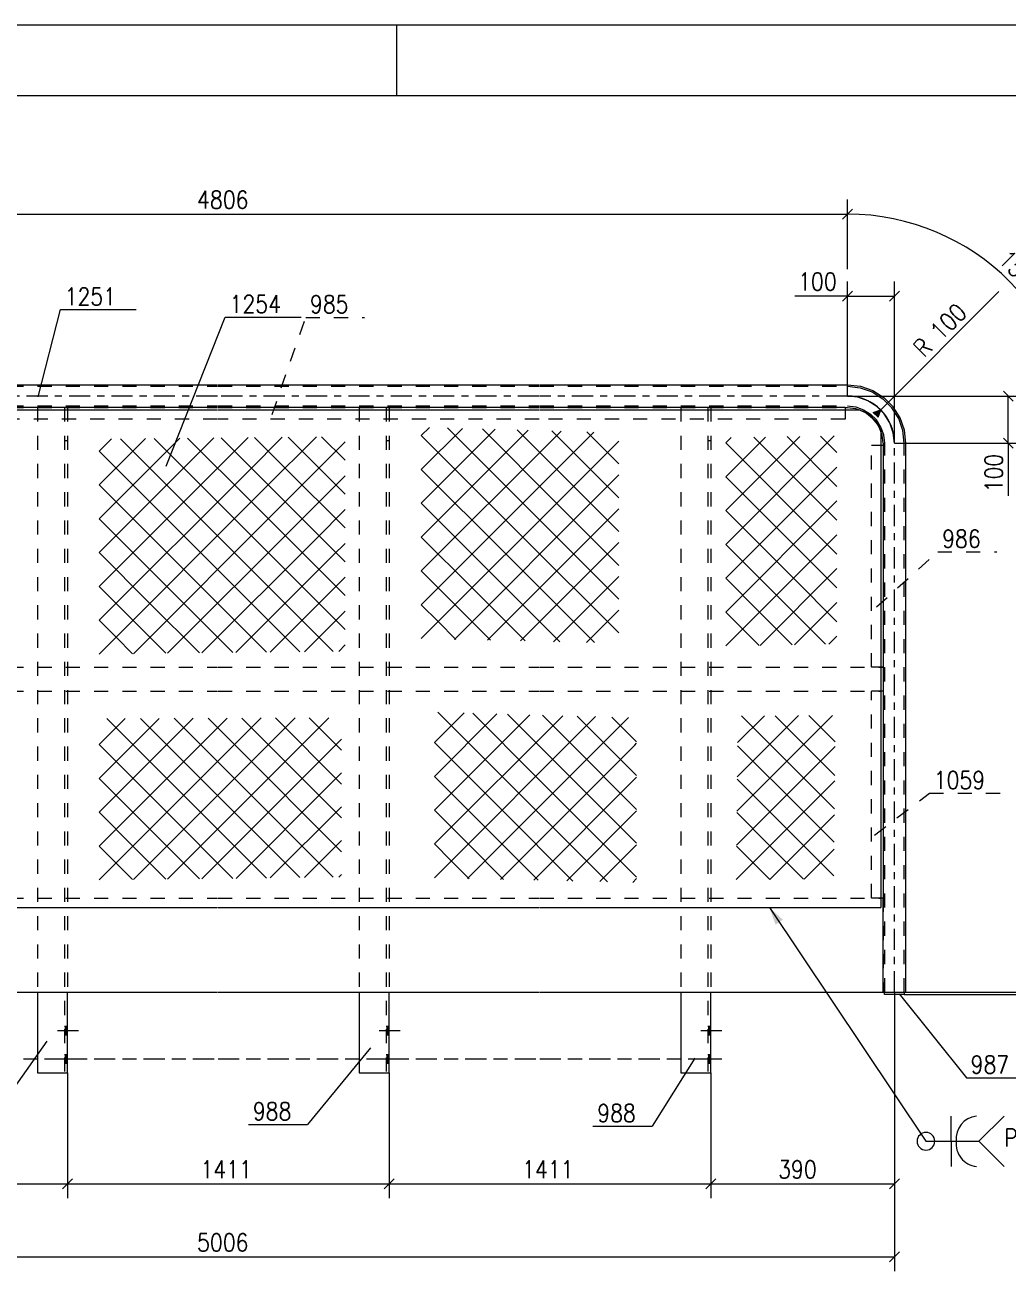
# Model space of a CAD drawing. Header units: millimetres. Extents: x 5 to 846, y 5 to 599.
# Drawn here: x 162.4 to 301.6, y 422.6 to 599 of the extents above; entities that cross this region are included whole.
import ezdxf

# ---------------------------------------------------------------- set-up
doc = ezdxf.new("R2010")
doc.units = ezdxf.units.MM
for name, pattern in [('XKITLINE00', [0]), ('XKITLINE02', [4, 2, -2]), ('XKITLINE03', [6, 3, -1, 1, -1]), ('XKITLINE06', [7, 3, -1, 2, -1])]:
    doc.linetypes.add(name, pattern=pattern)
for name, color, linetype, lineweight in [('Cota', 4, 'Continuous', 0), ('Marca da peça', 2, 'Continuous', 0), ('Objeto gráfico', 3, 'Continuous', 0), ('Outro tipo de objeto', 7, 'Continuous', 0), ('Parafuso', 3, 'Continuous', 0), ('Peça', 2, 'Continuous', 0), ('Solda', 1, 'Continuous', 0)]:
    doc.layers.add(name, color=color, linetype=linetype, lineweight=lineweight)
doc.styles.add('ROMANS', font='ROMANS__.TTF')
doc.styles.add('SIMPLEX', font='SIMPLEX_.TTF')

# ---------------------------------------------------------------- blocks, each defined once
blk = doc.blocks.new('*A1')
at = {"layer": 'Peça', "color": 7, "linetype": 'XKITLINE02', "lineweight": 0}
for p, q in [((209.73, 544.85), (213.96, 544.85)), ((209.73, 544.85), (209.73, 462.07)), ((213.54, 544.85), (213.54, 450.65)), ((213.96, 544.85), (213.96, 462.07)), ((213.54, 540.18), (213.96, 540.18))]:
    blk.add_line(p, q, dxfattribs=at)
at = {"layer": 'Peça', "color": 4, "linetype": 'XKITLINE00', "lineweight": 0}
for p, q in [((209.73, 462.07), (209.73, 450.65)), ((213.96, 450.65), (213.96, 462.07)), ((209.73, 450.65), (213.96, 450.65))]:
    blk.add_line(p, q, dxfattribs=at)
blk = doc.blocks.new('*A2')
at = {"layer": 'Peça', "color": 7, "linetype": 'XKITLINE02', "lineweight": 0}
for p, q in [((164.18, 544.85), (168.42, 544.85)), ((164.18, 544.85), (164.18, 462.07)), ((167.99, 544.85), (167.99, 450.65)), ((168.42, 544.85), (168.42, 462.07)), ((167.99, 540.18), (168.42, 540.18))]:
    blk.add_line(p, q, dxfattribs=at)
at = {"layer": 'Peça', "color": 4, "linetype": 'XKITLINE00', "lineweight": 0}
for p, q in [((164.18, 462.07), (164.18, 450.65)), ((168.42, 450.65), (168.42, 462.07)), ((164.18, 450.65), (168.42, 450.65))]:
    blk.add_line(p, q, dxfattribs=at)
blk = doc.blocks.new('*A4')
at = {"layer": 'Peça', "color": 4, "linetype": 'XKITLINE00', "lineweight": 0}
for p, q in [((98.81, 546.26), (100.38, 547.25)), ((100.38, 547.25), (102.13, 547.86)), ((102.13, 547.86), (103.97, 548.07)), ((103.97, 548.07), (144.08, 548.07)), ((144.18, 548.07), (189.63, 548.07)), ((189.73, 548.07), (235.18, 548.07)), ((235.28, 548.07), (278.84, 548.07)), ((278.84, 548.07), (280.68, 547.86)), ((280.68, 547.86), (282.43, 547.25)), ((282.43, 547.25), (284, 546.26)), ((97.5, 544.95), (98.81, 546.26)), ((284, 546.26), (285.31, 544.95)), ((95.9, 541.63), (96.51, 543.38)), ((96.51, 543.38), (97.5, 544.95)), ((100.02, 542.95), (100.82, 543.75)), ((100.82, 543.75), (101.78, 544.35)), ((101.78, 544.35), (102.84, 544.72)), ((102.84, 544.72), (103.97, 544.85)), ((103.97, 544.85), (104.3, 544.85)), ((278.51, 544.85), (278.84, 544.85)), ((278.84, 544.85), (279.97, 544.72)), ((279.97, 544.72), (281.04, 544.35)), ((281.04, 544.35), (282, 543.75)), ((282, 543.75), (282.8, 542.95)), ((286.3, 543.38), (285.31, 544.95)), ((286.91, 541.63), (286.3, 543.38)), ((95.69, 539.79), (95.9, 541.63)), ((99.04, 540.92), (99.41, 541.99)), ((99.41, 541.99), (100.02, 542.95)), ((283.4, 541.99), (282.8, 542.95)), ((283.77, 540.92), (283.4, 541.99)), ((287.12, 539.79), (286.91, 541.63)), ((95.69, 462.07), (95.69, 539.79)), ((98.91, 539.79), (99.04, 540.92)), ((98.91, 539.79), (98.91, 539.46)), ((283.9, 539.79), (283.77, 540.92)), ((283.9, 539.79), (283.9, 539.46)), ((287.12, 462.07), (287.12, 539.79)), ((95.69, 462.07), (98.91, 462.07)), ((283.9, 462.07), (287.12, 462.07))]:
    blk.add_line(p, q, dxfattribs=at)
at = {"layer": 'Peça', "color": 7, "linetype": 'XKITLINE02', "lineweight": 0}
for p, q in [((98.94, 546.09), (100.47, 547.05)), ((100.47, 547.05), (102.18, 547.65)), ((102.18, 547.65), (103.97, 547.85)), ((103.97, 547.85), (144.08, 547.85)), ((144.18, 547.85), (189.63, 547.85)), ((189.73, 547.85), (235.18, 547.85)), ((235.28, 547.85), (278.84, 547.85)), ((278.84, 547.85), (280.64, 547.65)), ((280.64, 547.65), (282.34, 547.05)), ((282.34, 547.05), (283.87, 546.09)), ((97.67, 544.82), (98.94, 546.09)), ((283.87, 546.09), (285.14, 544.82)), ((96.71, 543.29), (97.67, 544.82)), ((99.85, 543.08), (100.68, 543.92)), ((100.68, 543.92), (101.68, 544.54)), ((101.68, 544.54), (102.8, 544.93)), ((102.8, 544.93), (103.97, 545.07)), ((103.97, 545.07), (144.08, 545.07)), ((104.3, 544.85), (144.08, 544.85)), ((144.18, 545.07), (189.63, 545.07)), ((144.18, 544.85), (189.63, 544.85)), ((189.73, 545.07), (235.18, 545.07)), ((189.73, 544.85), (235.18, 544.85)), ((235.28, 545.07), (278.84, 545.07)), ((235.28, 544.85), (278.51, 544.85)), ((278.84, 545.07), (280.02, 544.93)), ((280.02, 544.93), (281.13, 544.54)), ((281.13, 544.54), (282.13, 543.92)), ((282.13, 543.92), (282.97, 543.08)), ((286.1, 543.29), (285.14, 544.82)), ((95.91, 539.79), (96.11, 541.59)), ((96.11, 541.59), (96.71, 543.29)), ((98.83, 540.97), (99.22, 542.08)), ((99.22, 542.08), (99.85, 543.08)), ((283.59, 542.08), (282.97, 543.08)), ((283.98, 540.97), (283.59, 542.08)), ((286.7, 541.59), (286.1, 543.29)), ((286.9, 539.79), (286.7, 541.59)), ((95.91, 462.07), (95.91, 539.79)), ((98.7, 539.79), (98.83, 540.97)), ((98.7, 462.07), (98.7, 539.79)), ((284.12, 539.79), (283.98, 540.97)), ((284.12, 462.07), (284.12, 539.79)), ((286.9, 462.07), (286.9, 539.79)), ((98.91, 539.46), (98.91, 462.07)), ((283.9, 539.46), (283.9, 462.07))]:
    blk.add_line(p, q, dxfattribs=at)
at = {"layer": 'Peça', "color": 7, "linetype": 'XKITLINE03', "lineweight": 0}
for p, q in [((101.08, 545.8), (99.81, 545)), ((102.49, 546.29), (101.08, 545.8)), ((103.97, 546.46), (102.49, 546.29)), ((144.08, 546.46), (103.97, 546.46)), ((189.63, 546.46), (144.18, 546.46)), ((235.18, 546.46), (189.73, 546.46)), ((278.84, 546.46), (235.28, 546.46)), ((280.33, 546.29), (278.84, 546.46)), ((281.74, 545.8), (280.33, 546.29)), ((283, 545), (281.74, 545.8)), ((98.76, 543.95), (97.96, 542.68)), ((99.81, 545), (98.76, 543.95)), ((284.05, 543.95), (283, 545)), ((284.85, 542.68), (284.05, 543.95)), ((97.96, 542.68), (97.47, 541.28)), ((285.34, 541.28), (284.85, 542.68)), ((97.47, 541.28), (97.3, 539.79)), ((97.3, 539.79), (97.3, 462.07)), ((285.51, 539.79), (285.34, 541.28)), ((285.51, 462.07), (285.51, 539.79))]:
    blk.add_line(p, q, dxfattribs=at)
blk = doc.blocks.new('*A5')
at = {"layer": 'Peça', "color": 4, "linetype": 'XKITLINE00', "lineweight": 0}
for p, q in [((144.08, 544.85), (104.3, 544.85)), ((104.3, 544.85), (104.3, 544.52)), ((189.63, 544.85), (144.18, 544.85)), ((235.18, 544.85), (189.73, 544.85)), ((278.51, 544.85), (235.28, 544.85)), ((278.51, 544.85), (278.51, 544.52))]:
    blk.add_line(p, q, dxfattribs=at)
at = {"layer": 'Peça', "color": 7, "linetype": 'XKITLINE02', "lineweight": 0}
for p, q in [((104.3, 544.52), (104.3, 543.18)), ((278.51, 544.52), (278.51, 543.18)), ((144.08, 543.18), (104.3, 543.18)), ((189.63, 543.18), (144.18, 543.18)), ((235.18, 543.18), (189.73, 543.18)), ((278.51, 543.18), (235.28, 543.18))]:
    blk.add_line(p, q, dxfattribs=at)
blk = doc.blocks.new('*A6')
at = {"layer": 'Peça', "color": 4, "linetype": 'XKITLINE00', "lineweight": 0}
for p, q in [((98.91, 508.07), (99.25, 508.07)), ((98.91, 508.07), (98.91, 504.67)), ((283.57, 508.07), (283.9, 508.07)), ((283.9, 508.07), (283.9, 504.67)), ((98.91, 504.67), (99.25, 504.67)), ((283.9, 504.67), (283.57, 504.67))]:
    blk.add_line(p, q, dxfattribs=at)
at = {"layer": 'Peça', "color": 7, "linetype": 'XKITLINE02', "lineweight": 0}
for p, q in [((99.25, 508.07), (144.08, 508.07)), ((144.18, 508.07), (189.63, 508.07)), ((189.73, 508.07), (235.18, 508.07)), ((235.28, 508.07), (283.57, 508.07)), ((99.25, 504.67), (144.08, 504.67)), ((144.18, 504.67), (189.63, 504.67)), ((189.73, 504.67), (235.18, 504.67)), ((235.28, 504.67), (283.57, 504.67))]:
    blk.add_line(p, q, dxfattribs=at)
blk = doc.blocks.new('*A7')
at = {"layer": 'Peça', "color": 4, "linetype": 'XKITLINE00', "lineweight": 0}
for p, q in [((99.25, 541.51), (100.42, 543.35)), ((100.42, 543.35), (102.25, 544.52)), ((102.25, 544.52), (144.08, 544.52)), ((144.18, 544.52), (189.63, 544.52)), ((189.73, 544.52), (235.18, 544.52)), ((235.28, 544.52), (280.56, 544.52)), ((280.56, 544.52), (281.54, 544.03)), ((282.4, 543.35), (281.54, 544.03)), ((283.08, 542.49), (282.4, 543.35)), ((283.08, 542.49), (283.57, 541.51)), ((99.25, 541.51), (99.25, 474.07)), ((283.57, 541.51), (283.57, 474.07)), ((99.25, 474.07), (144.08, 474.07)), ((144.18, 474.07), (189.63, 474.07)), ((189.73, 474.07), (235.18, 474.07)), ((235.28, 474.07), (283.57, 474.07))]:
    blk.add_line(p, q, dxfattribs=at)
at = {"layer": 'Peça', "color": 7, "linetype": 'XKITLINE02', "lineweight": 0}
for p, q in [((281.54, 544.03), (282.4, 543.35)), ((282.4, 543.35), (283.08, 542.49))]:
    blk.add_line(p, q, dxfattribs=at)
blk = doc.blocks.new('*A8')
at = {"layer": 'Peça', "color": 4, "linetype": 'XKITLINE00', "lineweight": 0}
for p, q in [((98.91, 475.4), (99.25, 475.4)), ((98.91, 475.4), (98.91, 462.07)), ((283.9, 475.4), (283.57, 475.4)), ((283.9, 462.07), (283.9, 475.4)), ((98.91, 462.07), (144.08, 462.07)), ((144.18, 462.07), (189.63, 462.07)), ((189.73, 462.07), (235.18, 462.07)), ((235.28, 462.07), (283.9, 462.07))]:
    blk.add_line(p, q, dxfattribs=at)
at = {"layer": 'Peça', "color": 7, "linetype": 'XKITLINE02', "lineweight": 0}
for p, q in [((99.25, 475.4), (144.08, 475.4)), ((144.18, 475.4), (189.63, 475.4)), ((189.73, 475.4), (235.18, 475.4)), ((235.28, 475.4), (283.57, 475.4))]:
    blk.add_line(p, q, dxfattribs=at)
blk = doc.blocks.new('*A12')
at = {"layer": 'Peça', "color": 7, "linetype": 'XKITLINE02', "lineweight": 0}
for p, q in [((282.23, 508.07), (282.23, 539.46)), ((283.57, 539.46), (282.23, 539.46)), ((283.57, 508.07), (282.23, 508.07))]:
    blk.add_line(p, q, dxfattribs=at)
at = {"layer": 'Peça', "color": 4, "linetype": 'XKITLINE00', "lineweight": 0}
for p, q in [((283.9, 539.46), (283.57, 539.46)), ((283.9, 539.46), (283.9, 508.07)), ((283.9, 508.07), (283.57, 508.07))]:
    blk.add_line(p, q, dxfattribs=at)
blk = doc.blocks.new('*A13')
at = {"layer": 'Parafuso'}
for points in [[(259.51, 456.05), (259.09, 456.05), (259.09, 457.25), (259.51, 457.25)], [(259.51, 452.05), (259.09, 452.05), (259.09, 453.25), (259.51, 453.25)]]:
    blk.add_hatch(color=7, dxfattribs=at).paths.add_polyline_path(points, flags=17)
at = {"layer": 'Parafuso', "color": 7, "linetype": 'XKITLINE00', "lineweight": 0}
for p, q in [((259.09, 457.25), (259.51, 457.25)), ((258.08, 456.65), (261.05, 456.65)), ((259.09, 456.05), (259.51, 456.05)), ((258.08, 452.65), (261.05, 452.65)), ((259.09, 453.25), (259.51, 453.25)), ((259.09, 452.05), (259.51, 452.05))]:
    blk.add_line(p, q, dxfattribs=at)
blk = doc.blocks.new('*A14')
at = {"layer": 'Peça', "color": 4, "linetype": 'XKITLINE00', "lineweight": 0}
for p, q in [((284.11, 461.75), (284.11, 462.07)), ((286.86, 461.75), (284.11, 461.75)), ((285.51, 462.07), (285.51, 461.75)), ((286.91, 461.75), (286.86, 461.75)), ((286.91, 461.75), (286.91, 462.07))]:
    blk.add_line(p, q, dxfattribs=at)
at = {"layer": 'Peça', "color": 7, "linetype": 'XKITLINE02', "lineweight": 0}
for p, q in [((284.11, 462.07), (286.91, 462.07)), ((286.86, 461.75), (286.91, 461.75))]:
    blk.add_line(p, q, dxfattribs=at)
blk = doc.blocks.new('*A15')
at = {"layer": 'Peça', "color": 7, "linetype": 'XKITLINE02', "lineweight": 0}
for p, q in [((282.23, 475.4), (282.23, 504.67)), ((283.57, 504.67), (282.23, 504.67)), ((283.57, 475.4), (282.23, 475.4))]:
    blk.add_line(p, q, dxfattribs=at)
at = {"layer": 'Peça', "color": 4, "linetype": 'XKITLINE00', "lineweight": 0}
for p, q in [((283.9, 504.67), (283.57, 504.67)), ((283.9, 504.67), (283.9, 475.4)), ((283.9, 475.4), (283.57, 475.4))]:
    blk.add_line(p, q, dxfattribs=at)
blk = doc.blocks.new('*A16')
at = {"layer": 'Peça', "color": 7, "linetype": 'XKITLINE02', "lineweight": 0}
for p, q in [((255.28, 544.85), (259.51, 544.85)), ((255.28, 544.85), (255.28, 462.07)), ((259.09, 544.85), (259.09, 450.65)), ((259.51, 544.85), (259.51, 462.07)), ((259.09, 540.18), (259.51, 540.18))]:
    blk.add_line(p, q, dxfattribs=at)
at = {"layer": 'Peça', "color": 4, "linetype": 'XKITLINE00', "lineweight": 0}
for p, q in [((255.28, 462.07), (255.28, 450.65)), ((259.51, 450.65), (259.51, 462.07)), ((255.28, 450.65), (259.51, 450.65))]:
    blk.add_line(p, q, dxfattribs=at)
blk = doc.blocks.new('*A17')
at = {"layer": 'Parafuso'}
for points in [[(213.96, 456.05), (213.54, 456.05), (213.54, 457.25), (213.96, 457.25)], [(213.96, 452.05), (213.54, 452.05), (213.54, 453.25), (213.96, 453.25)]]:
    blk.add_hatch(color=7, dxfattribs=at).paths.add_polyline_path(points, flags=17)
at = {"layer": 'Parafuso', "color": 7, "linetype": 'XKITLINE00', "lineweight": 0}
for p, q in [((213.54, 457.25), (213.96, 457.25)), ((212.54, 456.65), (215.5, 456.65)), ((213.54, 456.05), (213.96, 456.05)), ((212.54, 452.65), (215.5, 452.65)), ((213.54, 453.25), (213.96, 453.25)), ((213.54, 452.05), (213.96, 452.05))]:
    blk.add_line(p, q, dxfattribs=at)
blk = doc.blocks.new('*A18')
at = {"layer": 'Parafuso'}
for points in [[(168.42, 456.05), (167.99, 456.05), (167.99, 457.25), (168.42, 457.25)], [(168.42, 452.05), (167.99, 452.05), (167.99, 453.25), (168.42, 453.25)]]:
    blk.add_hatch(color=7, dxfattribs=at).paths.add_polyline_path(points, flags=17)
at = {"layer": 'Parafuso', "color": 7, "linetype": 'XKITLINE00', "lineweight": 0}
for p, q in [((167.99, 457.25), (168.42, 457.25)), ((166.99, 456.65), (169.95, 456.65)), ((167.99, 456.05), (168.42, 456.05)), ((166.99, 452.65), (169.95, 452.65)), ((167.99, 453.25), (168.42, 453.25)), ((167.99, 452.05), (168.42, 452.05))]:
    blk.add_line(p, q, dxfattribs=at)
blk = doc.blocks.new('*A98')
at = {"layer": 'Objeto gráfico', "color": 2, "linetype": 'XKITLINE00', "lineweight": 0}
for p, q in [((261.62, 525.47), (276.98, 540.83)), ((261.62, 530.26), (272.11, 540.75)), ((261.62, 535.05), (267.24, 540.67)), ((261.62, 539.84), (262.37, 540.59)), ((275.99, 525.47), (261.62, 539.84)), ((277.36, 528.89), (265.6, 540.65)), ((277.36, 533.68), (270.31, 540.72)), ((277.36, 538.47), (275.02, 540.8)), ((261.62, 520.68), (277.36, 536.42)), ((273.59, 523.08), (261.62, 535.05)), ((261.62, 515.89), (277.36, 531.63)), ((271.2, 520.68), (261.62, 530.26)), ((261.62, 511.1), (277.36, 526.84)), ((268.8, 518.29), (261.62, 525.47)), ((277.36, 524.1), (275.99, 525.47)), ((277.36, 519.31), (273.59, 523.08)), ((266.41, 515.89), (261.62, 520.68)), ((266.49, 511.18), (277.36, 522.05)), ((277.36, 514.52), (271.2, 520.68)), ((275.75, 511.33), (268.8, 518.29)), ((271.36, 511.26), (277.36, 517.26)), ((264.01, 513.5), (261.62, 515.89)), ((271.04, 511.26), (266.41, 515.89)), ((266.33, 511.18), (264.01, 513.5)), ((276.23, 511.34), (277.36, 512.47))]:
    blk.add_line(p, q, dxfattribs=at)
blk = doc.blocks.new('*A99')
at = {"layer": 'Objeto gráfico', "color": 2, "linetype": 'XKITLINE00', "lineweight": 0}
for p, q in [((218.51, 540.88), (219.66, 542.02)), ((218.51, 536.09), (224.32, 541.89)), ((218.51, 531.3), (228.98, 541.76)), ((218.51, 526.51), (233.64, 541.63)), ((235.28, 528.9), (222.23, 541.95)), ((237.67, 531.3), (227.16, 541.81)), ((240.07, 533.69), (232.09, 541.67)), ((232.88, 526.51), (218.51, 540.88)), ((218.51, 521.72), (237.3, 540.5)), ((242.46, 536.09), (237.01, 541.54)), ((237.3, 540.5), (238.3, 541.5)), ((239.69, 538.11), (242.96, 541.37)), ((244.86, 538.48), (241.94, 541.4)), ((242.08, 535.71), (246.47, 540.09)), ((218.51, 516.93), (239.69, 538.11)), ((246.47, 536.87), (244.86, 538.48)), ((230.49, 524.11), (218.51, 536.09)), ((218.51, 512.14), (242.08, 535.71)), ((246.47, 532.08), (242.46, 536.09)), ((244.48, 533.32), (246.47, 535.3)), ((223.19, 512.03), (244.48, 533.32)), ((246.47, 527.29), (240.07, 533.69)), ((228.09, 521.72), (218.51, 531.3)), ((246.47, 522.5), (237.67, 531.3)), ((227.87, 511.92), (246.47, 530.51)), ((246.47, 517.71), (235.28, 528.9)), ((225.7, 519.32), (218.51, 526.51)), ((232.55, 511.81), (246.47, 525.72)), ((246.47, 512.93), (232.88, 526.51)), ((243.04, 511.57), (230.49, 524.11)), ((223.3, 516.93), (218.51, 521.72)), ((238.13, 511.68), (228.09, 521.72)), ((237.23, 511.7), (246.47, 520.93)), ((233.23, 511.8), (225.7, 519.32)), ((220.91, 514.54), (218.51, 516.93)), ((228.32, 511.91), (223.3, 516.93)), ((241.91, 511.59), (246.47, 516.15)), ((223.42, 512.03), (220.91, 514.54))]:
    blk.add_line(p, q, dxfattribs=at)
blk = doc.blocks.new('*A100')
at = {"layer": 'Objeto gráfico', "color": 2, "linetype": 'XKITLINE00', "lineweight": 0}
for p, q in [((172.89, 524.31), (189.14, 540.56)), ((172.89, 529.1), (184.31, 540.51)), ((172.89, 533.89), (179.47, 540.46)), ((172.89, 538.68), (174.63, 540.42)), ((189.66, 526.7), (175.93, 540.43)), ((192.05, 529.1), (180.67, 540.48)), ((194.45, 531.49), (185.41, 540.52)), ((196.84, 533.89), (190.16, 540.57)), ((191.67, 538.3), (193.98, 540.6)), ((194.07, 535.9), (198.82, 540.65)), ((199.23, 536.28), (194.9, 540.61)), ((196.46, 533.51), (203.65, 540.7)), ((198.86, 531.11), (207.71, 539.97)), ((201.63, 538.68), (199.65, 540.66)), ((207.71, 537.38), (204.39, 540.7)), ((187.26, 524.31), (172.89, 538.68)), ((172.89, 519.52), (191.67, 538.3)), ((207.71, 532.59), (201.63, 538.68)), ((207.71, 527.8), (199.23, 536.28)), ((172.89, 514.73), (194.07, 535.9)), ((201.25, 528.72), (207.71, 535.18)), ((184.87, 521.91), (172.89, 533.89)), ((172.89, 509.94), (196.46, 533.51)), ((207.71, 523.01), (196.84, 533.89)), ((177.74, 509.99), (198.86, 531.11)), ((207.71, 518.22), (194.45, 531.49)), ((203.65, 526.32), (207.71, 530.39)), ((182.47, 519.52), (172.89, 529.1)), ((182.58, 510.05), (201.25, 528.72)), ((207.71, 513.43), (192.05, 529.1)), ((187.43, 510.1), (203.65, 526.32)), ((206.04, 510.32), (189.66, 526.7)), ((180.08, 517.12), (172.89, 524.31)), ((201.3, 510.26), (187.26, 524.31)), ((192.27, 510.16), (206.04, 523.93)), ((206.04, 523.93), (207.71, 525.6)), ((196.57, 510.21), (184.87, 521.91)), ((197.12, 510.22), (207.71, 520.81)), ((177.68, 514.73), (172.89, 519.52)), ((191.83, 510.16), (182.47, 519.52)), ((187.1, 510.1), (180.08, 517.12)), ((201.96, 510.27), (207.71, 516.02)), ((175.29, 512.33), (172.89, 514.73)), ((182.36, 510.05), (177.68, 514.73)), ((177.63, 509.99), (175.29, 512.33)), ((172.89, 509.94), (172.89, 509.94)), ((172.89, 509.94), (172.89, 509.94)), ((172.89, 509.94), (172.89, 509.94)), ((206.81, 510.33), (207.71, 511.23))]:
    blk.add_line(p, q, dxfattribs=at)
blk = doc.blocks.new('*A104')
at = {"layer": 'Objeto gráfico', "color": 7, "linetype": 'XKITLINE06', "lineweight": 0}
for p, q in [((124.41, 452.65), (144.08, 452.65)), ((144.18, 452.65), (189.63, 452.65)), ((189.73, 452.65), (235.18, 452.65)), ((235.28, 452.65), (258.08, 452.65))]:
    blk.add_line(p, q, dxfattribs=at)
blk = doc.blocks.new('*A105')
at = {"layer": 'Objeto gráfico', "color": 2, "linetype": 'XKITLINE00', "lineweight": 0}
for p, q in [((263.19, 487.73), (276.72, 501.26)), ((263.25, 492.57), (271.91, 501.24)), ((263.3, 497.42), (267.09, 501.21)), ((275.05, 490.01), (263.85, 501.2)), ((277.07, 492.77), (268.62, 501.22)), ((277.13, 497.5), (273.39, 501.24)), ((263.13, 482.88), (277.12, 496.87)), ((272.65, 487.61), (263.3, 496.96)), ((270.26, 485.22), (263.24, 492.23)), ((263.07, 478.03), (277.06, 492.02)), ((277.01, 488.04), (275.05, 490.01)), ((267.86, 482.82), (263.19, 487.5)), ((267.88, 478.05), (277, 487.18)), ((276.96, 483.3), (272.65, 487.61)), ((276.9, 478.57), (270.26, 485.22)), ((265.47, 480.43), (263.13, 482.76)), ((272.61, 478.08), (267.86, 482.82)), ((272.7, 478.08), (276.95, 482.33)), ((267.84, 478.05), (265.47, 480.43))]:
    blk.add_line(p, q, dxfattribs=at)
blk = doc.blocks.new('*A107')
at = {"layer": 'Objeto gráfico', "color": 2, "linetype": 'XKITLINE00', "lineweight": 0}
for p, q in [((172.89, 477.97), (195.82, 500.9)), ((172.89, 482.76), (191.02, 500.88)), ((172.89, 487.55), (186.21, 500.86)), ((172.89, 492.34), (181.4, 500.84)), ((172.89, 497.13), (176.6, 500.83)), ((184.87, 489.94), (173.99, 500.82)), ((187.26, 492.34), (178.76, 500.83)), ((189.66, 494.73), (183.54, 500.85)), ((192.05, 497.13), (188.31, 500.87)), ((194.45, 499.52), (193.08, 500.89)), ((207.22, 486.75), (194.45, 499.52)), ((207.22, 491.54), (197.85, 500.9)), ((198.86, 499.14), (200.63, 500.91)), ((201.25, 496.75), (205.44, 500.93)), ((207.22, 496.33), (202.63, 500.92)), ((177.74, 478.02), (198.86, 499.14)), ((203.65, 494.35), (207.22, 497.92)), ((182.47, 487.55), (172.89, 497.13)), ((182.59, 478.08), (201.25, 496.75)), ((207.22, 481.96), (192.05, 497.13)), ((187.43, 478.14), (203.65, 494.35)), ((206.04, 478.35), (189.66, 494.73)), ((180.08, 485.15), (172.89, 492.34)), ((201.3, 478.3), (187.26, 492.34)), ((206.04, 491.96), (207.22, 493.13)), ((192.28, 478.19), (206.04, 491.96)), ((196.57, 478.24), (184.87, 489.94)), ((177.68, 482.76), (172.89, 487.55)), ((191.83, 478.19), (182.47, 487.55)), ((197.12, 478.25), (207.22, 488.34)), ((187.1, 478.13), (180.08, 485.15)), ((201.97, 478.3), (207.22, 483.55)), ((175.29, 480.36), (172.89, 482.76)), ((182.36, 478.08), (177.68, 482.76)), ((177.63, 478.02), (175.29, 480.36)), ((206.81, 478.36), (207.22, 478.76))]:
    blk.add_line(p, q, dxfattribs=at)
blk = doc.blocks.new('*A108')
at = {"layer": 'Objeto gráfico', "color": 2, "linetype": 'XKITLINE00', "lineweight": 0}
for p, q in [((220.37, 497.42), (224.57, 501.62)), ((220.37, 492.63), (229.22, 501.49)), ((220.37, 487.84), (233.88, 501.35)), ((220.37, 483.06), (238.53, 501.22)), ((220.37, 478.27), (243.19, 501.09)), ((232.34, 490.24), (220.85, 501.73)), ((234.74, 492.63), (225.79, 501.59)), ((237.13, 495.03), (230.72, 501.44)), ((239.53, 497.42), (235.65, 501.3)), ((241.92, 499.82), (240.58, 501.16)), ((249, 497.53), (245.51, 501.02)), ((225.05, 478.16), (246.33, 499.44)), ((249, 492.74), (241.92, 499.82)), ((246.33, 499.44), (247.85, 500.95)), ((229.95, 487.84), (220.37, 497.42)), ((229.73, 478.05), (248.73, 497.05)), ((249, 487.95), (239.53, 497.42)), ((248.73, 497.05), (249, 497.31)), ((249, 483.16), (237.13, 495.03)), ((227.55, 485.45), (220.37, 492.63)), ((234.42, 477.94), (249, 492.53)), ((249, 478.37), (234.74, 492.63)), ((244.88, 477.71), (232.34, 490.24)), ((225.16, 483.06), (220.37, 487.84)), ((239.97, 477.82), (229.95, 487.84)), ((239.1, 477.84), (249, 487.74)), ((235.07, 477.93), (227.55, 485.45)), ((222.76, 480.66), (220.37, 483.06)), ((230.17, 478.04), (225.16, 483.06)), ((243.78, 477.73), (249, 482.95)), ((225.27, 478.15), (222.76, 480.66)), ((248.47, 477.62), (249, 478.16))]:
    blk.add_line(p, q, dxfattribs=at)
blk = doc.blocks.new('*A152')
at = {"layer": 'Cota', "color": 7, "linetype": 'XKITLINE00', "lineweight": 0}
for p, q in [((97.3, 462.07), (97.3, 430.69)), ((285.51, 462.07), (285.51, 422.6)), ((286.22, 425.31), (284.8, 423.9)), ((96.98, 424.29), (96.6, 423.9)), ((97.3, 424.29), (97.3, 422.6)), ((101.09, 424.6), (285.51, 424.6))]:
    blk.add_line(p, q, dxfattribs=at)
at = {"layer": 'Cota', "color": 3}
for p in [(97.3, 424.6), (285.51, 424.6)]:
    blk.add_point(p, dxfattribs=at)
at = {"layer": 'Cota', "color": 3, "style": 'SIMPLEX', "width": 0.85}
blk.add_text('5006', height=2.5, dxfattribs=at).set_placement((186.76, 425.4))
blk = doc.blocks.new('*A170')
at = {"layer": 'Solda'}
blk.add_hatch(color=7, dxfattribs=at).paths.add_polyline_path([(267.8, 474.07), (269.71, 472.34), (268.67, 471.64)], flags=17)
at = {"layer": 'Solda', "color": 7, "linetype": 'XKITLINE00', "lineweight": 0}
for p, q in [((267.8, 474.07), (289.96, 440.98)), ((289.96, 440.98), (297.46, 440.98))]:
    blk.add_line(p, q, dxfattribs=at)
at = {"layer": 'Solda', "color": 3, "linetype": 'XKITLINE00', "lineweight": 0}
for p, q in [((293.53, 440.98), (293.53, 444.55)), ((297.46, 440.98), (301.03, 444.55)), ((293.53, 440.98), (293.53, 437.41)), ((297.46, 440.98), (301.03, 437.41))]:
    blk.add_line(p, q, dxfattribs=at)
for centre, radius, start, end in [((297.46, 441.34), 3.23, 96.3402, 186.3402), ((289.96, 440.98), 1.25, 90, 270), ((289.96, 440.98), 1.25, 270, 90), ((297.46, 440.62), 3.23, 173.6598, 263.6598)]:
    blk.add_arc(centre, radius, start, end, dxfattribs=at)
at = {"layer": 'Solda', "color": 3, "style": 'ROMANS', "width": 0.85}
blk.add_text('PONTEAR', height=2.5, dxfattribs=at).set_placement((301.03, 440.23))
blk = doc.blocks.new('*A171')
at = {"layer": 'Marca da peça', "color": 7, "linetype": 'XKITLINE00', "lineweight": 0}
for p in [(211.31, 454.21), (194.05, 443.37)]:
    blk.add_line(p, (202.4, 443.37), dxfattribs=at)
at = {"layer": 'Marca da peça', "color": 4, "style": 'ROMANS', "width": 0.85}
blk.add_text('988', height=2.5, dxfattribs=at).set_placement((194.65, 443.97))
blk = doc.blocks.new('*A172')
at = {"layer": 'Marca da peça', "color": 7, "linetype": 'XKITLINE00', "lineweight": 0}
for p in [(165.51, 455.16), (148.61, 443.11)]:
    blk.add_line(p, (156.97, 443.11), dxfattribs=at)
at = {"layer": 'Marca da peça', "color": 4, "style": 'ROMANS', "width": 0.85}
blk.add_text('988', height=2.5, dxfattribs=at).set_placement((149.21, 443.71))
blk = doc.blocks.new('*A174')
at = {"layer": 'Marca da peça', "color": 7, "linetype": 'XKITLINE00', "lineweight": 0}
for p, q in [((164.28, 546.35), (167.41, 558.71)), ((167.41, 558.71), (178.15, 558.71))]:
    blk.add_line(p, q, dxfattribs=at)
at = {"layer": 'Marca da peça', "color": 4, "style": 'ROMANS', "width": 0.85}
blk.add_text('1251', height=2.5, dxfattribs=at).set_placement((168.01, 559.31))
blk = doc.blocks.new('*A175')
at = {"layer": 'Marca da peça', "color": 7, "linetype": 'XKITLINE02', "lineweight": 0}
for p, q in [((197.38, 543.85), (202.14, 557.61)), ((202.14, 557.61), (210.49, 557.61))]:
    blk.add_line(p, q, dxfattribs=at)
at = {"layer": 'Marca da peça', "color": 4, "style": 'ROMANS', "width": 0.85}
blk.add_text('985', height=2.5, dxfattribs=at).set_placement((202.74, 558.21))
blk = doc.blocks.new('*A177')
at = {"layer": 'Marca da peça', "color": 7, "linetype": 'XKITLINE00', "lineweight": 0}
for p, q in [((182.39, 536.52), (190.76, 557.63)), ((190.76, 557.63), (201.5, 557.63))]:
    blk.add_line(p, q, dxfattribs=at)
at = {"layer": 'Marca da peça', "color": 4, "style": 'ROMANS', "width": 0.85}
blk.add_text('1254', height=2.5, dxfattribs=at).set_placement((191.36, 558.23))
blk = doc.blocks.new('*A182')
at = {"layer": 'Marca da peça', "color": 7, "linetype": 'XKITLINE02', "lineweight": 0}
for p, q in [((282.98, 516.63), (291.65, 524.42)), ((291.65, 524.42), (300, 524.42))]:
    blk.add_line(p, q, dxfattribs=at)
at = {"layer": 'Marca da peça', "color": 4, "style": 'ROMANS', "width": 0.85}
blk.add_text('986', height=2.5, dxfattribs=at).set_placement((292.25, 525.02))
blk = doc.blocks.new('*A183')
at = {"layer": 'Marca da peça', "color": 7, "linetype": 'XKITLINE00', "lineweight": 0}
for p, q in [((286.19, 461.83), (295.69, 449.98)), ((295.69, 449.98), (304.04, 449.98))]:
    blk.add_line(p, q, dxfattribs=at)
at = {"layer": 'Marca da peça', "color": 4, "style": 'ROMANS', "width": 0.85}
blk.add_text('987', height=2.5, dxfattribs=at).set_placement((296.29, 450.58))
blk = doc.blocks.new('*A184')
at = {"layer": 'Marca da peça', "color": 7, "linetype": 'XKITLINE02', "lineweight": 0}
for p, q in [((282.68, 484.32), (290.46, 490.25)), ((290.46, 490.25), (301.2, 490.25))]:
    blk.add_line(p, q, dxfattribs=at)
at = {"layer": 'Marca da peça', "color": 4, "style": 'ROMANS', "width": 0.85}
blk.add_text('1059', height=2.5, dxfattribs=at).set_placement((291.06, 490.85))
blk = doc.blocks.new('*A185')
at = {"layer": 'Marca da peça', "color": 7, "linetype": 'XKITLINE00', "lineweight": 0}
for p in [(257.23, 452.74), (242.82, 443.11)]:
    blk.add_line(p, (251.18, 443.11), dxfattribs=at)
at = {"layer": 'Marca da peça', "color": 4, "style": 'ROMANS', "width": 0.85}
blk.add_text('988', height=2.5, dxfattribs=at).set_placement((243.42, 443.71))
blk = doc.blocks.new('*A191')
at = {"layer": 'Cota', "color": 7, "linetype": 'XKITLINE00', "lineweight": 0}
for p, q in [((285.51, 462.07), (285.51, 432.94)), ((259.51, 450.65), (259.51, 432.94)), ((260.22, 435.65), (258.8, 434.23)), ((259.51, 434.94), (285.51, 434.94)), ((286.22, 435.65), (284.8, 434.23))]:
    blk.add_line(p, q, dxfattribs=at)
at = {"layer": 'Cota', "color": 3}
for p in [(259.51, 434.94), (285.51, 434.94)]:
    blk.add_point(p, dxfattribs=at)
at = {"layer": 'Cota', "color": 3, "style": 'SIMPLEX', "width": 0.85}
blk.add_text('390', height=2.5, dxfattribs=at).set_placement((269.03, 435.74))
blk = doc.blocks.new('*A192')
at = {"layer": 'Cota', "color": 7, "linetype": 'XKITLINE00', "lineweight": 0}
for p, q in [((213.96, 450.65), (213.96, 432.94)), ((259.51, 450.65), (259.51, 432.94)), ((214.67, 435.65), (213.26, 434.23)), ((213.96, 434.94), (259.51, 434.94)), ((260.22, 435.65), (258.8, 434.23))]:
    blk.add_line(p, q, dxfattribs=at)
at = {"layer": 'Cota', "color": 3}
for p in [(213.96, 434.94), (259.51, 434.94)]:
    blk.add_point(p, dxfattribs=at)
at = {"layer": 'Cota', "color": 3, "style": 'SIMPLEX', "width": 0.85}
blk.add_text('1411', height=2.5, dxfattribs=at).set_placement((232.79, 435.74))
blk = doc.blocks.new('*A193')
at = {"layer": 'Cota', "color": 7, "linetype": 'XKITLINE00', "lineweight": 0}
for p, q in [((168.42, 450.65), (168.42, 432.94)), ((213.96, 450.65), (213.96, 432.94)), ((169.12, 435.65), (167.71, 434.23)), ((168.42, 434.94), (213.96, 434.94)), ((214.67, 435.65), (213.26, 434.23))]:
    blk.add_line(p, q, dxfattribs=at)
at = {"layer": 'Cota', "color": 3}
for p in [(168.42, 434.94), (213.96, 434.94)]:
    blk.add_point(p, dxfattribs=at)
at = {"layer": 'Cota', "color": 3, "style": 'SIMPLEX', "width": 0.85}
blk.add_text('1411', height=2.5, dxfattribs=at).set_placement((187.25, 435.74))
blk = doc.blocks.new('*A194')
at = {"layer": 'Cota', "color": 7, "linetype": 'XKITLINE00', "lineweight": 0}
for p, q in [((122.87, 450.65), (122.87, 432.94)), ((168.42, 450.65), (168.42, 432.94)), ((123.58, 435.65), (122.16, 434.23)), ((122.87, 434.94), (168.42, 434.94)), ((169.12, 435.65), (167.71, 434.23))]:
    blk.add_line(p, q, dxfattribs=at)
at = {"layer": 'Cota', "color": 3}
for p in [(122.87, 434.94), (168.42, 434.94)]:
    blk.add_point(p, dxfattribs=at)
at = {"layer": 'Cota', "color": 3, "style": 'SIMPLEX', "width": 0.85}
blk.add_text('1411', height=2.5, dxfattribs=at).set_placement((141.7, 435.74))
blk = doc.blocks.new('*A195')
at = {"layer": 'Cota', "color": 7, "linetype": 'XKITLINE00', "lineweight": 0}
for p, q in [((103.97, 564.79), (103.97, 574.26)), ((278.84, 564.42), (278.84, 574.26)), ((104.68, 572.92), (103.26, 571.5)), ((103.97, 572.21), (278.84, 572.21)), ((279.55, 572.92), (278.14, 571.5)), ((103.97, 546.46), (103.97, 561.29)), ((278.84, 546.46), (278.84, 560.92))]:
    blk.add_line(p, q, dxfattribs=at)
at = {"layer": 'Cota', "color": 3}
for p in [(103.97, 572.21), (278.84, 572.21)]:
    blk.add_point(p, dxfattribs=at)
at = {"layer": 'Cota', "color": 3, "style": 'SIMPLEX', "width": 0.85}
blk.add_text('4806', height=2.5, dxfattribs=at).set_placement((186.76, 573.01))
blk = doc.blocks.new('*A196')
at = {"layer": 'Cota', "color": 7, "linetype": 'XKITLINE00', "lineweight": 0}
for p, q in [((300.92, 547.17), (302.33, 545.76)), ((278.84, 546.47), (303.62, 546.47)), ((301.62, 539.8), (301.62, 546.47)), ((285.51, 539.8), (303.62, 539.8)), ((300.92, 540.51), (302.33, 539.09)), ((301.62, 539.8), (301.62, 532.36)), ((301.62, 539.8), (301.62, 532.36))]:
    blk.add_line(p, q, dxfattribs=at)
at = {"layer": 'Cota', "color": 3}
for p in [(301.62, 546.47), (301.62, 539.8)]:
    blk.add_point(p, dxfattribs=at)
at = {"layer": 'Cota', "color": 3, "style": 'SIMPLEX', "width": 0.85}
blk.add_text('100', height=2.5, rotation=90.0002, dxfattribs=at).set_placement((300.82, 532.83))
blk = doc.blocks.new('*A197')
at = {"layer": 'Cota', "color": 7, "linetype": 'XKITLINE00', "lineweight": 0}
for p, q in [((279.55, 561.33), (278.13, 559.92)), ((278.84, 546.47), (278.84, 562.67)), ((286.22, 561.33), (284.8, 559.92)), ((285.51, 539.8), (285.51, 562.67)), ((278.84, 560.62), (271.4, 560.62)), ((278.84, 560.62), (271.4, 560.62)), ((278.84, 560.62), (285.51, 560.62))]:
    blk.add_line(p, q, dxfattribs=at)
at = {"layer": 'Cota', "color": 3}
for p in [(278.84, 560.62), (285.51, 560.62)]:
    blk.add_point(p, dxfattribs=at)
at = {"layer": 'Cota', "color": 3, "style": 'SIMPLEX', "width": 0.85}
blk.add_text('100', height=2.5, dxfattribs=at).set_placement((271.87, 561.42))
blk = doc.blocks.new('*A198')
at = {"layer": 'Cota', "color": 7, "linetype": 'XKITLINE00', "lineweight": 0}
for p, q in [((278.84, 564.42), (278.84, 574.27)), ((279.55, 572.92), (278.13, 571.51)), ((278.84, 546.47), (278.84, 560.92)), ((285.51, 539.8), (297.82, 539.8)), ((301.32, 539.8), (313.26, 539.8)), ((311.97, 539.09), (310.55, 540.51))]:
    blk.add_line(p, q, dxfattribs=at)
blk.add_arc((278.84, 539.8), 32.42, 0, 90, dxfattribs=at)
at = {"layer": 'Cota', "color": 7}
for p in [(278.84, 572.22), (311.26, 539.8)]:
    blk.add_point(p, dxfattribs=at)
at = {"layer": 'Cota', "color": 3, "style": 'SIMPLEX', "width": 0.85}
blk.add_text('157', height=2.5, rotation=-45.0001, dxfattribs=at).set_placement((300.03, 565.59))
blk = doc.blocks.new('*A199')
at = {"layer": 'Cota'}
blk.add_hatch(color=7, dxfattribs=at).paths.add_polyline_path([(282.5, 544.16), (283.56, 544.52), (283.2, 543.46)], flags=17)
at = {"layer": 'Cota', "color": 7, "linetype": 'XKITLINE00', "lineweight": 0}
for p, q in [((283.56, 544.52), (300.3, 561.26)), ((282.5, 544.16), (283.56, 544.52)), ((283.2, 543.46), (282.5, 544.16)), ((283.2, 543.46), (283.56, 544.52))]:
    blk.add_line(p, q, dxfattribs=at)
blk.add_arc((278.84, 539.8), 6.67, 0, 90, dxfattribs=at)
at = {"layer": 'Cota', "color": 3, "style": 'SIMPLEX', "width": 0.85}
blk.add_text('R 100', height=2.5, rotation=45.0001, dxfattribs=at).set_placement((289.71, 551.8))
blk = doc.blocks.new('*A200')
at = {"layer": 'Cota', "color": 7, "linetype": 'XKITLINE00', "lineweight": 0}
for p, q in [((285.51, 539.79), (297.82, 539.79)), ((301.32, 539.79), (313.27, 539.79)), ((310.56, 540.5), (311.98, 539.09)), ((311.27, 462.07), (311.27, 539.79)), ((310.56, 462.78), (311.98, 461.36)), ((287.12, 462.07), (313.27, 462.07))]:
    blk.add_line(p, q, dxfattribs=at)
at = {"layer": 'Cota', "color": 3}
for p in [(311.27, 539.79), (311.27, 462.07)]:
    blk.add_point(p, dxfattribs=at)
at = {"layer": 'Cota', "color": 3, "style": 'SIMPLEX', "width": 0.85}
blk.add_text('1166', height=2.5, rotation=90.0002, dxfattribs=at).set_placement((310.47, 496.75))
blk = doc.blocks.new('*A201')
at = {"layer": 'Cota', "color": 7, "linetype": 'XKITLINE00', "lineweight": 0}
for p, q in [((310.56, 462.78), (311.98, 461.36)), ((310.56, 462.46), (311.98, 461.05)), ((286.86, 461.75), (313.27, 461.75)), ((287.12, 462.07), (313.27, 462.07)), ((311.27, 461.75), (311.27, 462.07)), ((311.27, 461.75), (311.27, 458.02)), ((311.27, 461.75), (311.27, 458.02))]:
    blk.add_line(p, q, dxfattribs=at)
at = {"layer": 'Cota', "color": 3}
for p in [(311.27, 462.07), (311.27, 461.75)]:
    blk.add_point(p, dxfattribs=at)
at = {"layer": 'Cota', "color": 3, "style": 'SIMPLEX', "width": 0.85}
blk.add_text('5', height=2.5, rotation=90.0002, dxfattribs=at).set_placement((310.47, 458.73))

msp = doc.modelspace()

# ---------------------------------------------------------------- linework, layer by layer
at = {"layer": 'Outro tipo de objeto', "color": 7, "linetype": 'XKITLINE00', "lineweight": 0}
msp.add_line((5, 599), (846, 599), dxfattribs=at)
at = {"layer": 'Outro tipo de objeto', "color": 2, "linetype": 'XKITLINE00', "lineweight": 0}
msp.add_line((215, 599), (215, 589), dxfattribs=at)
at = {"layer": 'Outro tipo de objeto', "color": 6, "linetype": 'XKITLINE00', "lineweight": 0}
msp.add_line((30, 589), (836, 589), dxfattribs=at)

# ---------------------------------------------------------------- block references
at = {"lineweight": 0}
for name in ['*A195', '*A198', '*A197', '*A174', '*A199', '*A177', '*A175', '*A4', '*A196', '*A7', '*A5', '*A2', '*A1', '*A16', '*A99', '*A100', '*A98', '*A200', '*A12', '*A182', '*A6', '*A15', '*A108', '*A105', '*A107', '*A184', '*A8', '*A170', '*A201', '*A152', '*A191', '*A14', '*A183', '*A18', '*A17', '*A13', '*A172', '*A171', '*A104', '*A185', '*A194', '*A193', '*A192']:
    msp.add_blockref(name, (0, 0), dxfattribs=at)

doc.saveas('drawing.dxf')
